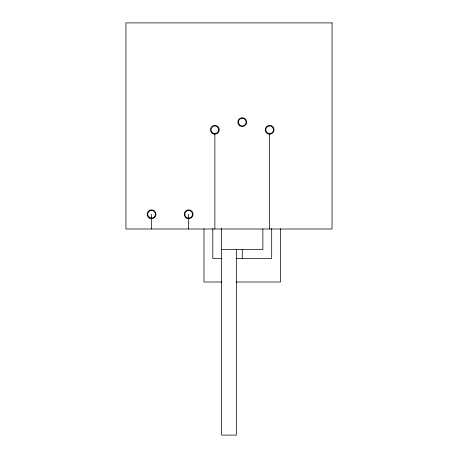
<?xml version="1.0" encoding="UTF-8"?>
<svg xmlns="http://www.w3.org/2000/svg" width="458" height="458" viewBox="0 0 458 458"><rect width="100%" height="100%" fill="white"/><g stroke="black" fill="none" stroke-linecap="round" stroke-linejoin="round"><path stroke-width="0.69" d="M221.638 249.61L262.858 249.61L262.858 229M222.027 258.444L212.804 258.444L212.804 228.462M235.939 258.444L271.691 258.444L271.691 228.462M221.861 281.996L203.976 281.996L203.976 228.697M236.168 281.996L280.525 281.996L280.525 228.697M269.63 134.194L269.63 229M242.248 249.329L242.248 258.444M236.362 249.61L236.362 435.1L221.638 435.1L221.638 228.416M214.865 134.194L214.865 229M188.662 214.281L188.662 229M151.564 214.281L151.564 229M332.05 22.9L125.95 22.9L125.95 229L332.05 229L332.05 22.9M149.651 217.596A3.83 3.83 0 0 0 155.394 214.281A3.83 3.83 0 0 0 149.651 210.966A3.83 3.83 0 0 0 149.651 217.596M186.749 217.596A3.83 3.83 0 0 0 192.492 214.281A3.83 3.83 0 0 0 186.749 210.966A3.83 3.83 0 0 0 186.749 217.596M240.335 125.435A3.83 3.83 0 0 0 246.078 122.12A3.83 3.83 0 0 0 240.335 118.805A3.83 3.83 0 0 0 240.335 125.435M212.953 133.089A3.83 3.83 0 0 0 218.695 129.78A3.83 3.83 0 0 0 212.953 126.46A3.83 3.83 0 0 0 212.953 133.089M267.718 133.095A3.83 3.83 0 0 0 273.46 129.78A3.83 3.83 0 0 0 267.718 126.465A3.83 3.83 0 0 0 267.718 133.095M239.855 125.836A4.414 4.414 0 0 0 246.662 122.338A4.414 4.414 0 0 0 240.232 118.193A4.414 4.414 0 0 0 239.855 125.836M267.237 133.49A4.414 4.414 0 0 0 274.044 129.992A4.414 4.414 0 0 0 267.615 125.847A4.414 4.414 0 0 0 267.237 133.49M212.472 133.49A4.414 4.414 0 0 0 219.279 129.992A4.414 4.414 0 0 0 212.85 125.847A4.414 4.414 0 0 0 212.472 133.49M149.36 218.105A4.414 4.414 0 0 0 155.983 214.281A4.414 4.414 0 0 0 149.36 210.451A4.414 4.414 0 0 0 149.36 218.105M186.458 218.105A4.414 4.414 0 0 0 193.081 214.281A4.414 4.414 0 0 0 186.458 210.451A4.414 4.414 0 0 0 186.458 218.105"/></g></svg>
